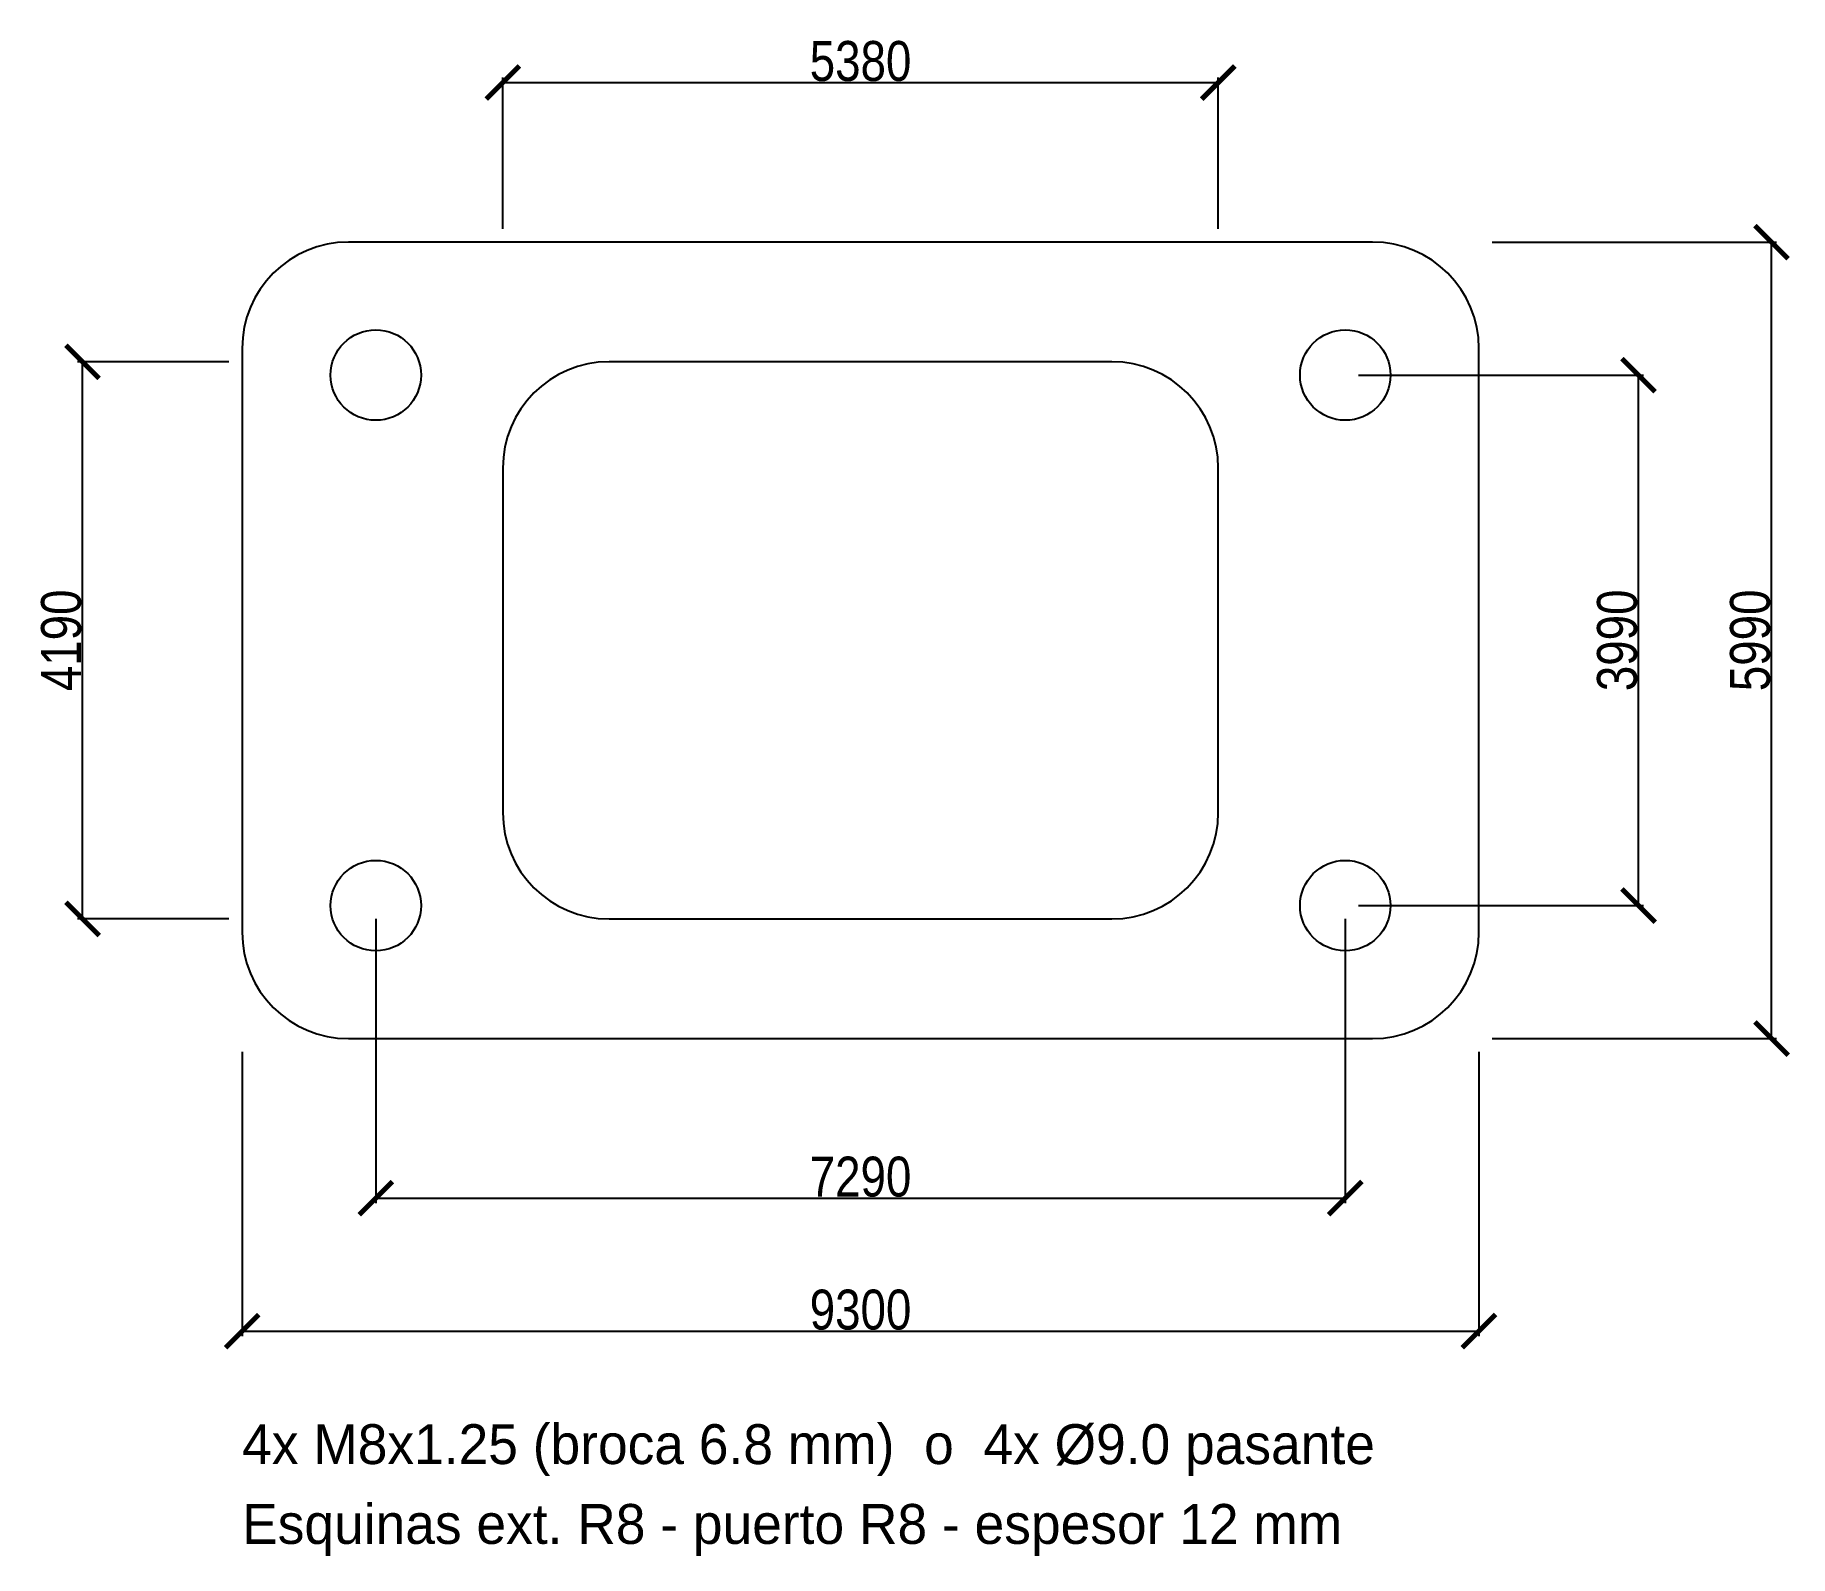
# Model space of a CAD drawing. Header units: millimetres. Extents: x -62 to 70, y -69 to 46.
import ezdxf

# ---------------------------------------------------------------- set-up
doc = ezdxf.new("R2010")
doc.units = ezdxf.units.MM
for name, color, linetype in [('AGUJEROS', 3, 'Continuous'), ('CONTORNO', 7, 'Continuous'), ('COTAS', 4, 'Continuous'), ('PUERTO', 1, 'Continuous'), ('TEXTO', 2, 'Continuous')]:
    doc.layers.add(name, color=color, linetype=linetype)
doc.styles.add('OpenSansCondensed-Light', font='OpenSansCondensed-Light.ttf')
doc.dimstyles.new('EZDXF', dxfattribs={"dimtxt": 0.25, "dimasz": 0.175, "dimexe": 0.375, "dimexo": 0.125, "dimgap": 0.1, "dimtad": 1, "dimlfac": 100, "dimzin": 12, "dimdsep": 46, "dimtxsty": 'OpenSansCondensed-Light', "dimblk": 'ARCHTICK', "dimcen": 2.5, "dimazin": 3, "dimtfac": 0.5, "dimtmove": 2, "dimatfit": 3})

# ---------------------------------------------------------------- blocks, each defined once
blk = doc.blocks.new('_ARCHTICK')
at = {"color": 0, "linetype": 'BYBLOCK', "const_width": 0.15}
blk.add_lwpolyline([(-0.5, -0.5), (0.5, 0.5)], dxfattribs=at)

msp = doc.modelspace()

# ---------------------------------------------------------------- linework, layer by layer
at = {"layer": 'AGUJEROS'}
for centre in [(-36.45, 19.95), (36.45, 19.95), (-36.45, -19.95), (36.45, -19.95)]:
    msp.add_circle(centre, 3.4, dxfattribs=at)
at = {"layer": 'CONTORNO'}
msp.add_lwpolyline([(-38.5, -29.95), (38.5, -29.95, 0.414213562), (46.5, -21.95), (46.5, 21.95, 0.414213562), (38.5, 29.95), (-38.5, 29.95, 0.414213562), (-46.5, 21.95), (-46.5, -21.95, 0.414213562)], format="xyb", close=True, dxfattribs=at)
at = {"layer": 'PUERTO'}
msp.add_lwpolyline([(-18.9, -20.95), (18.9, -20.95, 0.414213562), (26.9, -12.95), (26.9, 12.95, 0.414213562), (18.9, 20.95), (-18.9, 20.95, 0.414213562), (-26.9, 12.95), (-26.9, -12.95, 0.414213562)], format="xyb", close=True, dxfattribs=at)

# ---------------------------------------------------------------- texts
at = {"layer": 'TEXTO'}
for s, p in [('4x M8x1.25 (broca 6.8 mm)  o  4x Ø9.0 pasante', (-46.5, -61.95)), ('Esquinas ext. R8 - puerto R8 - espesor 12 mm', (-46.5, -67.95))]:
    msp.add_text(s, height=3, dxfattribs=at).set_placement(p)

# ---------------------------------------------------------------- dimensions: what is measured, and where the dimension line sits
at = {"layer": 'COTAS'}
for base, p1, p2 in [((-26.9, 41.95), (-26.9, 29.95), (26.9, 29.95)), ((-36.45, -41.95), (-36.45, -19.95), (36.45, -19.95)), ((-46.5, -51.95), (-46.5, -29.95), (46.5, -29.95))]:
    msp.add_linear_dim(base=base, p1=p1, p2=p2, dimstyle='EZDXF', override={"dimtxt": 3, "dimasz": 2.5, "dimexo": 1, "dimdec": 2}, dxfattribs=at).render()
for base, p1, p2 in [((68.5, -29.95), (46.5, -29.95), (46.5, 29.95)), ((-58.5, -20.95), (-46.5, -20.95), (-46.5, 20.95)), ((58.5, -19.95), (36.45, -19.95), (36.45, 19.95))]:
    msp.add_linear_dim(base=base, p1=p1, p2=p2, angle=90, dimstyle='EZDXF', override={"dimtxt": 3, "dimasz": 2.5, "dimexo": 1, "dimdec": 2}, dxfattribs=at).render()

doc.saveas('drawing.dxf')
